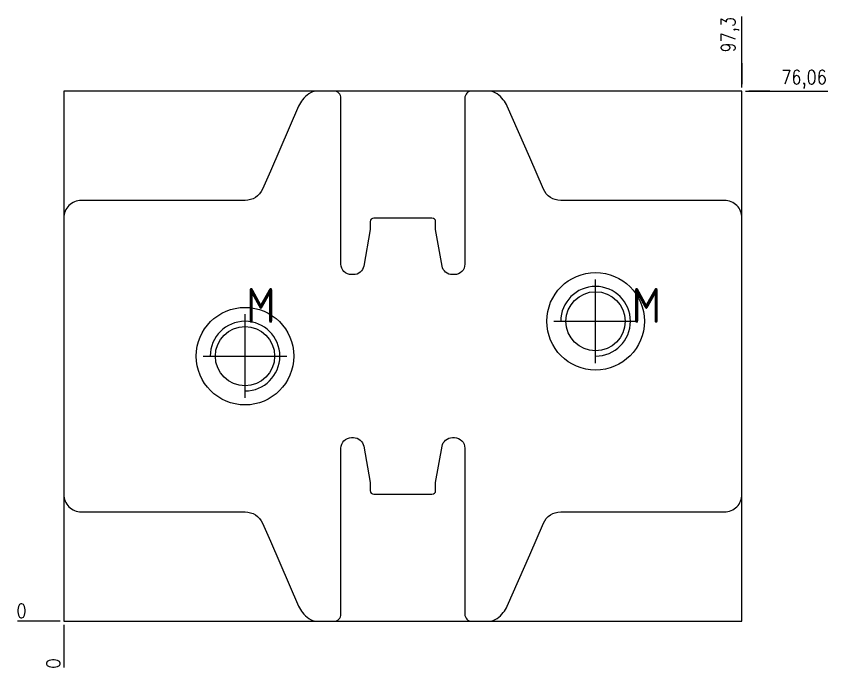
# Model space of a CAD drawing. Header units: millimetres. Extents: x 107797 to 108294, y 9317 to 9593.
# Drawn here: x 107926.4 to 108042.8, y 9475.3 to 9568.9 of the extents above; entities that cross this region are included whole.
import ezdxf
from ezdxf.enums import TextEntityAlignment as Align

# ---------------------------------------------------------------- set-up
doc = ezdxf.new("R2010")
doc.units = ezdxf.units.MM
doc.linetypes.add('CENTER', pattern=[0])
doc.linetypes.add('DASHED', pattern=[0])
for name, color, linetype in [('DIM', 4, 'Continuous'), ('PUNCH', 2, 'Continuous'), ('TEXT', 4, 'Continuous')]:
    doc.layers.add(name, color=color, linetype=linetype)
doc.styles.add('gbenor', font='gbenor.shx', dxfattribs={"bigfont": 'gbcbig.shx'})
doc.styles.get("Standard").update_dxf_attribs({"font": 'txt.shx', "width": 0.85, "bigfont": 'ctxt.shx'})
doc.dimstyles.new('T-2-WX', dxfattribs={"dimtxt": 2, "dimasz": 2, "dimexe": 0.5, "dimexo": 0.5, "dimgap": 0.5, "dimtad": 1, "dimtxsty": 'Standard', "dimblk": 'OPEN30', "dimcen": 0, "dimazin": 3, "dimtfac": 1, "dimtmove": 0, "dimatfit": 3, "dimldrblk": 'OPEN30', "dimlwd": -1, "dimlwe": -1})

# ---------------------------------------------------------------- blocks, each defined once
blk = doc.blocks.new('*D7581')
at = {"layer": 'Defpoints', "color": 0}
for p in [(108030.53, 9558.16), (108035.53, 9558.16), (107933.23, 9482.1)]:
    blk.add_point(p, dxfattribs=at)
at = {"layer": 'DIM', "color": 0}
for p, q in [((108031.03, 9558.16), (108034.53, 9558.16)), ((108034.53, 9558.16), (108031.53, 9558.16)), ((108031.53, 9558.16), (108042.83, 9558.16))]:
    blk.add_line(p, q, dxfattribs=at)
at = {"layer": 'DIM', "color": 0, "insert": (108039.43, 9559.85), "char_height": 2, "attachment_point": 5}
blk.add_mtext('76,06', dxfattribs=at)
blk = doc.blocks.new('_Open30')
blk = doc.blocks.new('*D7582')
at = {"layer": 'Defpoints', "color": 0}
for p in [(107928.23, 9482.1), (107933.23, 9482.1), (107933.23, 9482.1)]:
    blk.add_point(p, dxfattribs=at)
at = {"layer": 'DIM', "color": 0}
blk.add_line((107932.73, 9482.1), (107926.6, 9482.1), dxfattribs=at)
at = {"layer": 'DIM', "color": 0, "insert": (107927.16, 9483.6), "char_height": 2, "attachment_point": 5}
blk.add_mtext('0', dxfattribs=at)
blk = doc.blocks.new('*D7583')
at = {"layer": 'Defpoints', "color": 0}
for p in [(107933.23, 9482.1), (107933.23, 9482.1), (107933.23, 9477.1)]:
    blk.add_point(p, dxfattribs=at)
at = {"layer": 'DIM', "color": 0}
blk.add_line((107933.23, 9481.6), (107933.23, 9475.47), dxfattribs=at)
at = {"layer": 'DIM', "color": 0, "insert": (107931.73, 9476.03), "char_height": 2, "attachment_point": 5, "rotation": 90}
blk.add_mtext('0', dxfattribs=at)
blk = doc.blocks.new('*D7584')
at = {"layer": 'Defpoints', "color": 0}
for p in [(108030.53, 9563.16), (108030.53, 9558.16), (107933.23, 9482.1)]:
    blk.add_point(p, dxfattribs=at)
at = {"layer": 'DIM', "color": 0}
for p, q in [((108030.53, 9559.16), (108030.53, 9568.84)), ((108030.53, 9558.66), (108030.53, 9562.16)), ((108030.53, 9562.16), (108030.53, 9559.16))]:
    blk.add_line(p, q, dxfattribs=at)
at = {"layer": 'DIM', "color": 0, "insert": (108028.84, 9566.25), "char_height": 2, "attachment_point": 5, "rotation": 90}
blk.add_mtext('97,3', dxfattribs=at)

msp = doc.modelspace()

# ---------------------------------------------------------------- linework, layer by layer
at = {"layer": 'PUNCH', "linetype": 'CENTER'}
for p, q in [((108009.53, 9519.129), (108009.53, 9531.129)), ((107959.23, 9514.129), (107959.23, 9526.129)), ((108003.53, 9525.129), (108015.53, 9525.129)), ((107953.23, 9520.129), (107965.23, 9520.129))]:
    msp.add_line(p, q, dxfattribs=at)
at = {"layer": 'PUNCH', "color": 2, "linetype": 'Continuous'}
msp.add_lwpolyline([(107933.23, 9500.286, 0.4142136), (107935.73, 9497.786), (107959.233, 9497.786, -0.2976694), (107961.723, 9496.166), (107962.871, 9493.571), (107966.922, 9484.26, 0.0660299), (107967.481, 9483.338, 0.0751357), (107968.375, 9482.505, 0.0357609), (107968.731, 9482.302, 0.1119301), (107969.555, 9482.1), (107971.991, 9482.1, 0.4142136), (107972.991, 9483.1), (107972.991, 9506.937, -0.4142136), (107974.491, 9508.437), (107974.784, 9508.437, -0.3639702), (107976.262, 9507.198), (107977.182, 9501.979), (107977.182, 9500.833, 0.4316839), (107977.711, 9500.334, -0.0148213), (107977.86, 9500.338), (107985.901, 9500.338, -0.0148324), (107986.049, 9500.334, 0.4316971), (107986.578, 9500.833), (107986.578, 9501.979), (107987.499, 9507.198, -0.3639702), (107988.976, 9508.437), (107989.269, 9508.437, -0.4142136), (107990.769, 9506.937), (107990.769, 9483.1, 0.4142136), (107991.769, 9482.1), (107994.205, 9482.1, 0.1119311), (107995.029, 9482.302, 0.035782), (107995.385, 9482.505, 0.0751327), (107996.279, 9483.338, 0.0659959), (107996.839, 9484.262), (108000.096, 9491.616), (108002.036, 9496.163, -0.2981447), (108004.528, 9497.786), (108028.03, 9497.786, 0.4142136), (108030.53, 9500.286), (108030.53, 9539.971, 0.4142136), (108028.03, 9542.471), (108004.528, 9542.471, -0.2981447), (108002.036, 9544.095), (108000.096, 9548.641), (107996.839, 9555.996, 0.0659959), (107996.279, 9556.92, 0.0751327), (107995.385, 9557.753, 0.035782), (107995.029, 9557.955, 0.1119311), (107994.205, 9558.158), (107991.769, 9558.158, 0.4142136), (107990.769, 9557.158), (107990.769, 9533.32, -0.4142136), (107989.269, 9531.82), (107988.976, 9531.82, -0.3639702), (107987.499, 9533.06), (107986.578, 9538.278), (107986.578, 9539.425, 0.4316971), (107986.049, 9539.924, -0.0148324), (107985.901, 9539.92), (107977.86, 9539.92, -0.0148213), (107977.711, 9539.924, 0.4316839), (107977.182, 9539.425), (107977.182, 9538.278), (107976.262, 9533.06, -0.3639702), (107974.784, 9531.82), (107974.491, 9531.82, -0.4142136), (107972.991, 9533.32), (107972.991, 9557.158, 0.4142136), (107971.991, 9558.158), (107969.555, 9558.158, 0.1119301), (107968.731, 9557.955, 0.0357609), (107968.375, 9557.753, 0.0751357), (107967.481, 9556.92, 0.0660299), (107966.922, 9555.997), (107962.871, 9546.687), (107961.723, 9544.092, -0.2976694), (107959.233, 9542.471), (107935.73, 9542.471, 0.4142136), (107933.23, 9539.971)], format="xyb", close=True, dxfattribs=at)
at = {"layer": 'PUNCH', "color": 8, "linetype": 'DASHED'}
msp.add_lwpolyline([(107933.23, 9482.1), (108030.53, 9482.1), (108030.53, 9558.158), (107933.23, 9558.158)], close=True, dxfattribs=at)
at = {"layer": 'PUNCH', "linetype": 'DASHED'}
for centre in [(108009.53, 9525.129), (107959.23, 9520.129)]:
    msp.add_circle(centre, 7, dxfattribs=at)
at = {"layer": 'PUNCH'}
for centre in [(108009.53, 9525.129), (107959.23, 9520.129)]:
    msp.add_circle(centre, 4.25, dxfattribs=at)
for centre in [(108009.53, 9525.129), (107959.23, 9520.129)]:
    msp.add_arc(centre, 5, 270, 180, dxfattribs=at)

# ---------------------------------------------------------------- texts
at = {"layer": 'TEXT', "style": 'gbenor'}
for p in [(107961.513, 9527.412), (108016.813, 9527.412)]:
    msp.add_text('M', height=5, dxfattribs=at).set_placement(p, align=Align.MIDDLE_CENTER)

# ---------------------------------------------------------------- dimensions: what is measured, and where the dimension line sits
at = {"layer": 'DIM', "color": 4}
for feature_location, offset, dtype, origin, picture, middle in [((108030.53, 9558.158), (0, 5), 1, (107933.23, 9482.1), '*D7584', (108028.84, 9566.248)), ((108030.53, 9558.158), (5, 0), 0, (107933.23, 9482.1), '*D7581', (108039.43, 9559.848)), ((107933.230096348, 9482.099625263), (-5, 0), 0, (107933.230096348, 9482.099625263), '*D7582', (107927.163429682, 9483.599625263)), ((107933.230096348, 9482.099625263), (0, -5), 1, (107933.230096348, 9482.099625263), '*D7583', (107931.730096348, 9476.032958596))]:
    dim = msp.add_ordinate_dim(feature_location=feature_location, offset=offset, dtype=dtype, origin=origin, dimstyle='T-2-WX', dxfattribs=at)
    dim.commit()
    dim.dimension.update_dxf_attribs({"geometry": picture, "text_midpoint": middle})

doc.saveas('drawing.dxf')
